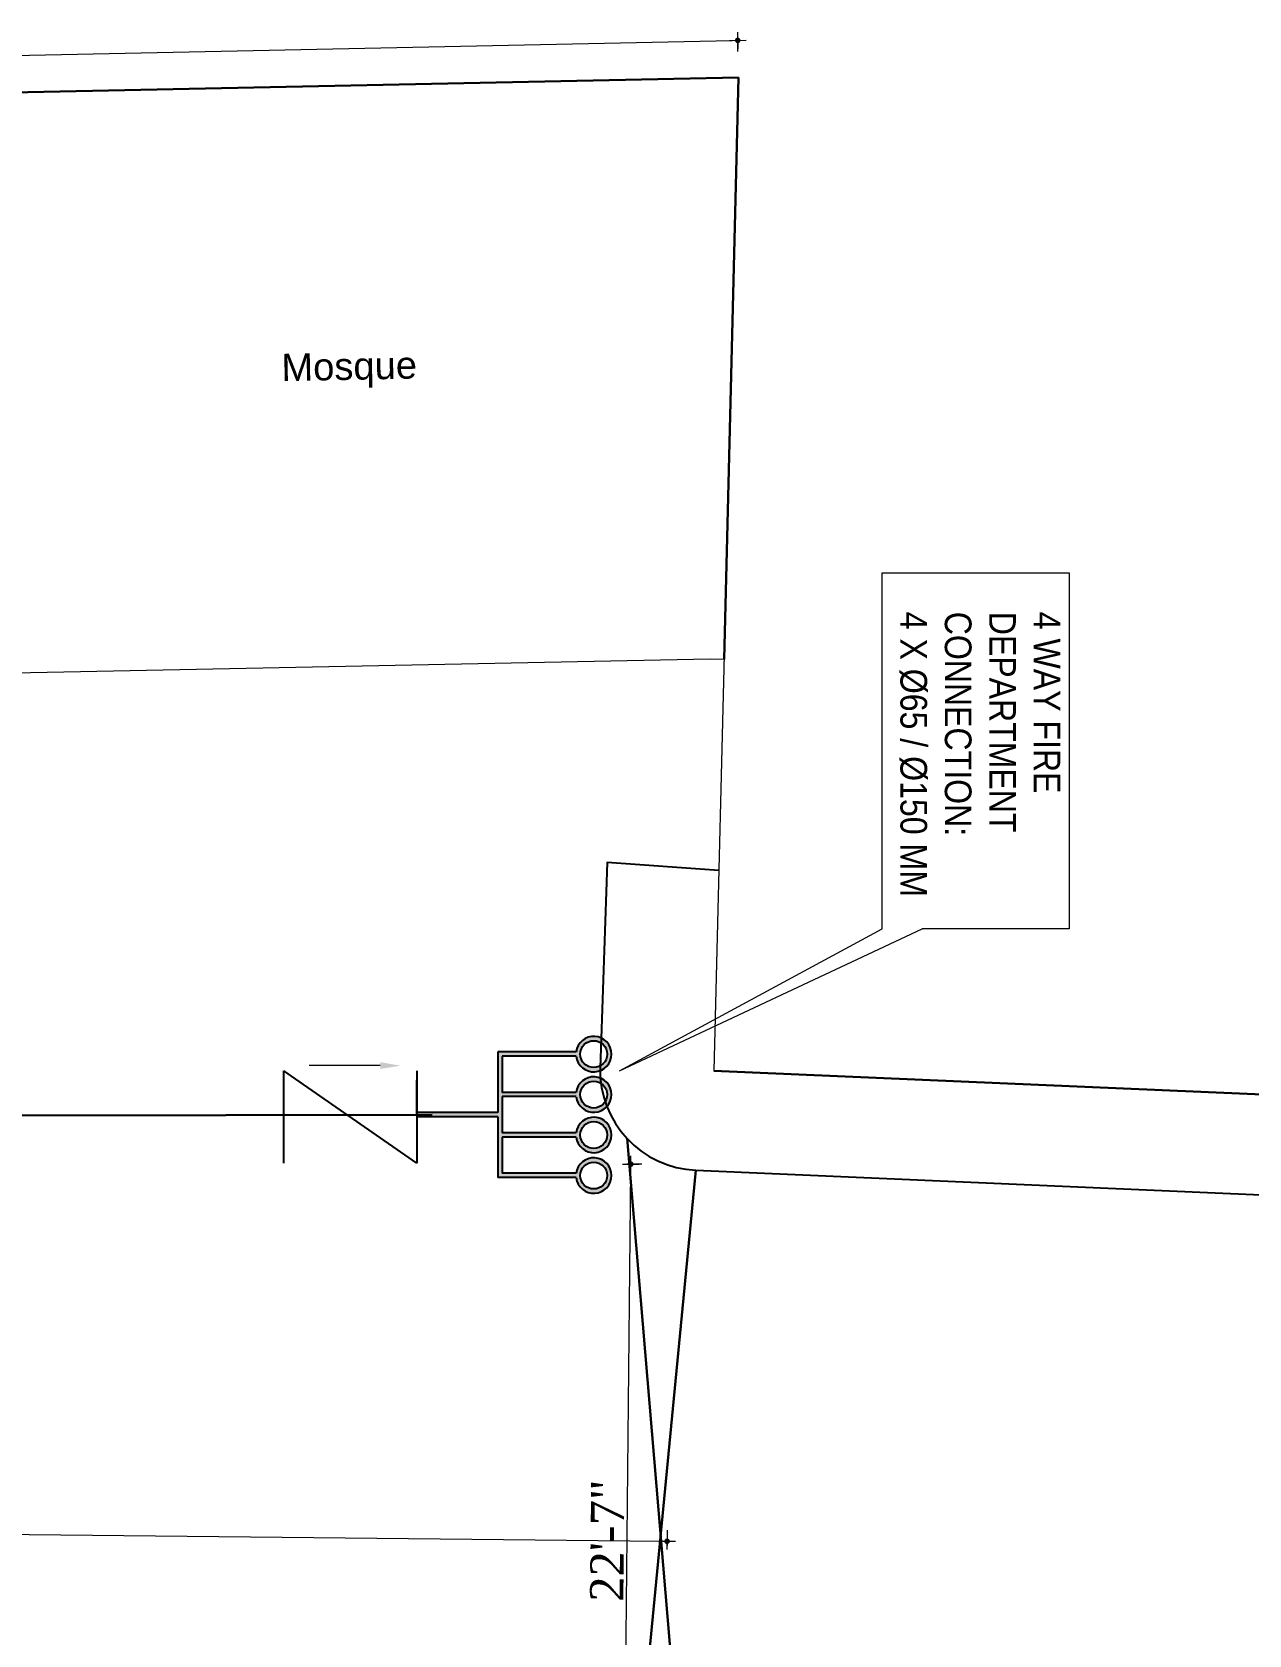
# Model space of a CAD drawing. Header units: inches. Extents: x -98933 to 1585249, y -3352739 to 192771.
# Drawn here: x 9408 to 9846, y 48938 to 49514 of the extents above; entities that cross this region are included whole.
import ezdxf

# ---------------------------------------------------------------- set-up
doc = ezdxf.new("R2010")
doc.units = ezdxf.units.IN
doc.header["$MEASUREMENT"] = 0
doc.header["$PDMODE"] = 35
doc.linetypes.add('CONTINOUS', pattern=[0])
doc.layers.get('0').update_dxf_attribs({"lineweight": 0})
doc.layers.get('Defpoints').update_dxf_attribs({"lineweight": 0})
for name, color, linetype in [('8', 7, 'Continuous'), ('A site line', 7, 'Continuous'), ('Sprinklar Branch Pipe..', 10, 'Continuous')]:
    doc.layers.add(name, color=color, linetype=linetype)
for name, color, linetype, lineweight in [('FF-SIAMESE CONNECTION', 1, 'Continuous', 25), ('FPS- FBC-2', 1, 'Continuous', 25), ('FPS- Non Ruturn Valve', 1, 'Continuous', 25), ('Layer1', 134, 'Continuous', 0), ('TEX', 7, 'Continuous', 0)]:
    doc.layers.add(name, color=color, linetype=linetype, lineweight=lineweight)
doc.styles.add('REG', font='times.ttf')
doc.styles.add('style1', font='arial.ttf')
doc.styles.add('ZIA', font='ARIALN.TTF', dxfattribs={"width": 1.05, "height": 10})
doc.dimstyles.new('Dim-Pres', dxfattribs={"dimtxt": 5.5, "dimasz": 2, "dimexe": 1.5, "dimexo": 1.5, "dimgap": 1, "dimtad": 3, "dimdec": 0, "dimzin": 3, "dimdsep": 46, "dimlunit": 4, "dimtxsty": 'REG', "dimblk": 'point', "dimcen": 2, "dimclrd": 256, "dimclre": 256, "dimclrt": 7, "dimadec": 0, "dimazin": 0, "dimtfac": 0.75, "dimtdec": 0, "dimtmove": 1, "dimatfit": 3, "dimldrblk": 'point', "dimfxl": 0, "dimtolj": 1, "dimtzin": 0, "dimlwd": -1, "dimlwe": -1, "dimarcsym": 1})

# ---------------------------------------------------------------- blocks, each defined once
blk = doc.blocks.new('FPS- FBC-2')
at = {"lineweight": -2, "true_color": 0xed1f24}
h = blk.add_hatch(color=240, dxfattribs=at)
h.dxf.hatch_style = 1
h.paths.add_polyline_path([(-4334.74, -11771.09), (-4339.69, -11771.09, 16.474806), (-4339.69, -11771.36), (-4335.01, -11771.36), (-4335.01, -11773.64), (-4339.69, -11773.64, 16.474806), (-4339.69, -11773.91), (-4335.01, -11773.91), (-4335.01, -11776.2), (-4339.69, -11776.2, 16.474806), (-4339.69, -11776.47), (-4335.01, -11776.47), (-4335.01, -11778.75), (-4339.69, -11778.75, 16.474806), (-4339.69, -11779.02), (-4334.74, -11779.02), (-4334.74, -11775.19), (-4329.62, -11775.19), (-4329.62, -11775.05), (-4329.62, -11774.92), (-4334.74, -11774.92)])
h.paths.add_polyline_path([(-4339.95, -11771.22, -1), (-4341.65, -11771.22, -1)], flags=16)
h.paths.add_polyline_path([(-4339.95, -11773.78, -1), (-4341.65, -11773.78, -1)], flags=16)
h.paths.add_polyline_path([(-4339.95, -11776.33, -1), (-4341.65, -11776.33, -1)], flags=16)
h.paths.add_polyline_path([(-4339.95, -11778.88, -1), (-4341.65, -11778.88, -1)], flags=16)
at = {"layer": 'FPS- FBC-2', "color": 1}
for p, q in [((-4339.69, -11771.09), (-4334.74, -11771.09)), ((-4334.74, -11774.92), (-4334.74, -11771.09)), ((-4339.69, -11771.36), (-4335.01, -11771.36)), ((-4335.01, -11773.64), (-4335.01, -11771.36)), ((-4329.62, -11777.12), (-4329.62, -11772.86)), ((-4339.69, -11773.64), (-4335.01, -11773.64)), ((-4339.69, -11773.91), (-4335.01, -11773.91)), ((-4335.01, -11776.2), (-4335.01, -11773.91)), ((-4334.74, -11774.92), (-4329.62, -11774.92)), ((-4334.74, -11775.19), (-4329.62, -11775.19)), ((-4334.74, -11779.02), (-4334.74, -11775.19)), ((-4329.62, -11775.05), (-4329.62, -11777.24)), ((-4339.69, -11776.2), (-4335.01, -11776.2)), ((-4339.69, -11776.47), (-4335.01, -11776.47)), ((-4335.01, -11778.75), (-4335.01, -11776.47)), ((-4339.69, -11778.75), (-4335.01, -11778.75)), ((-4339.69, -11779.02), (-4334.74, -11779.02))]:
    blk.add_line(p, q, dxfattribs=at)
for centre in [(-4340.8, -11771.22), (-4340.8, -11773.78), (-4340.8, -11776.33), (-4340.8, -11778.88)]:
    blk.add_circle(centre, 0.849, dxfattribs=at)
for centre in [(-4340.8, -11771.22), (-4340.8, -11773.78), (-4340.8, -11776.33), (-4340.8, -11778.88)]:
    blk.add_arc(centre, 1.12, 6.947, 353.053, dxfattribs=at)
blk = doc.blocks.new('dot')
at = {"color": 4}
for p, q in [((-1.5, 0), (1.5, 0)), ((0, 1.5), (0, -1.5))]:
    blk.add_line(p, q, dxfattribs=at)
at = {"color": 6, "const_width": 0.5}
blk.add_lwpolyline([(-0.25, 0, 1), (0.25, 0, 1)], format="xyb", close=True, dxfattribs=at)
blk = doc.blocks.new('point')
blk.add_blockref('dot', (0, 0))
blk = doc.blocks.new('*D480')
at = {"layer": 'Defpoints', "color": 0, "ltscale": 30, "transparency": 16777216}
for p in [(9662.34, 49511.15), (9662.62, 49497.81, -1.21), (7162.14, 49445.75, -1.21)]:
    blk.add_point(p, dxfattribs=at)
at = {"layer": 'Layer1', "ltscale": 30, "transparency": 16777216}
for p, q in [((9662.42, 49507.16), (9662.31, 49512.65)), ((7163.86, 49459.13), (9660.34, 49511.1)), ((7161.94, 49455.1), (7161.83, 49460.58))]:
    blk.add_line(p, q, dxfattribs=at)
at = {"layer": 'Layer1', "ltscale": 30, "transparency": 16777216, "xscale": 2, "yscale": 2, "zscale": 2}
for p, rotation in [((9662.34, 49511.15), 1.192759207115948), ((7161.86, 49459.08), 181.192759207116)]:
    blk.add_blockref('point', p, dxfattribs=dict(at, rotation=rotation))
at = {"layer": 'Layer1', "color": 7, "ltscale": 30, "transparency": 16777216, "insert": (8411.95, 49492.22), "char_height": 12, "attachment_point": 5, "rotation": 1.19276, "style": 'REG'}
blk.add_mtext('\\A1;208\'-5"', dxfattribs=at)
blk = doc.blocks.new('*D482')
at = {"layer": 'Defpoints', "color": 0, "ltscale": 30, "transparency": 16777216}
for p in [(9623.88, 49107.09), (9636.8, 49106.96, -1.19), (9634.05, 48836.12, -1.21)]:
    blk.add_point(p, dxfattribs=at)
at = {"layer": 'Layer1', "ltscale": 30, "transparency": 16777216}
for p, q in [((9621.15, 48838.25), (9623.86, 49105.09)), ((9627.86, 49107.05), (9622.38, 49107.11)), ((9625.11, 48836.21), (9619.63, 48836.27))]:
    blk.add_line(p, q, dxfattribs=at)
at = {"layer": 'Layer1', "ltscale": 30, "transparency": 16777216, "xscale": 2, "yscale": 2, "zscale": 2}
for p, rotation in [((9623.88, 49107.09), 89.41858643788558), ((9621.13, 48836.25), 269.4185864378856)]:
    blk.add_blockref('point', p, dxfattribs=dict(at, rotation=rotation))
at = {"layer": 'Layer1', "color": 7, "ltscale": 30, "transparency": 16777216, "insert": (9615.39, 48971.74), "char_height": 12, "attachment_point": 5, "rotation": 89.41859, "style": 'REG'}
blk.add_mtext('\\A1;22\'-7"', dxfattribs=at)
blk = doc.blocks.new('*D486')
at = {"layer": 'Defpoints', "color": 0, "ltscale": 30, "transparency": 16777216}
for p in [(8850.05, 49008.73, 24.31), (9637.22, 49000.43, -1.2), (9636.91, 48971.52)]:
    blk.add_point(p, dxfattribs=at)
at = {"layer": 'Layer1', "ltscale": 30, "transparency": 16777216}
for p, q in [((8849.78, 48982.62), (8849.73, 48978.33)), ((8851.75, 48979.8), (9634.91, 48971.54)), ((9243.33, 48975.67), (9157.47, 48956.73)), ((9636.96, 48975.52), (9636.9, 48970.02)), ((9157.47, 48956.73), (9114.51, 48957.18))]:
    blk.add_line(p, q, dxfattribs=at)
at = {"layer": 'Layer1', "ltscale": 30, "transparency": 16777216, "xscale": 2, "yscale": 2, "zscale": 2}
for p, rotation in [((8849.75, 48979.83), 179.3955055689934), ((9636.91, 48971.52), 359.3955055689934)]:
    blk.add_blockref('point', p, dxfattribs=dict(at, rotation=rotation))
at = {"layer": 'Layer1', "color": 7, "ltscale": 30, "transparency": 16777216, "insert": (9136.07, 48964.08), "char_height": 12, "attachment_point": 5, "rotation": 359.39551, "style": 'REG'}
blk.add_mtext('\\A1;65\'-7"', dxfattribs=at)
blk = doc.blocks.new('FPS- Non Ruturn Valve')
at = {"layer": 'FPS- Non Ruturn Valve', "color": 1, "ltscale": 2}
for p, q in [((-4341.32, -11946.47), (-4341.32, -11935.64)), ((-4325.74, -11946.47), (-4341.32, -11935.64)), ((-4325.74, -11935.64), (-4325.74, -11946.47))]:
    blk.add_line(p, q, dxfattribs=at)
at = {"layer": 'FPS- Non Ruturn Valve', "color": 7, "lineweight": 5}
blk.add_lwpolyline([(-4330.01, -11935.05), (-4338.35, -11935.05)], dxfattribs=at)
blk.add_solid([(-4330.01, -11934.65), (-4327.64, -11935.05), (-4330.01, -11935.44)], dxfattribs=at)

msp = doc.modelspace()

# ---------------------------------------------------------------- linework, layer by layer
at = {"color": 3, "lineweight": 5, "elevation": 12.31}
msp.add_lwpolyline([(9714.31, 49191.76), (9714.31, 49319.65), (9781.56, 49319.65), (9781.56, 49191.76), (9728.63, 49191.76)], dxfattribs=at)
at = {"layer": 'A site line', "color": 5, "lineweight": 30, "ltscale": 30}
msp.add_line((9653.78, 49140.68, -1.19), (10893.41, 49086.72, -1.19), dxfattribs=at)
at = {"layer": 'A site line', "color": 7, "ltscale": 30, "elevation": -1.19}
msp.add_lwpolyline([(9655.56, 49212.63), (9615.33, 49215.54), (9612.81, 49141.79, 0.409031), (9647.28, 49104.93), (10836.93, 49053.08)], format="xyb", dxfattribs=at)
at = {"layer": 'Layer1', "color": 5, "lineweight": 30, "ltscale": 30}
for p, q in [((9662.62, 49497.81, -2.42), (7162.14, 49445.75, -2.42)), ((9657.44, 49288.7, -2.42), (9662.62, 49497.81, -2.42)), ((9622.51, 49116.31, -1.19), (9646.24, 48836.12, -1.21)), ((9647.28, 49104.93, -1.19), (9621.45, 48836.63, -1.21))]:
    msp.add_line(p, q, dxfattribs=at)
at = {"layer": 'Layer1', "ltscale": 30}
for p, q in [((8871.01, 49273.18, -2.42), (9652.44, 49288.82, -2.42)), ((9652.44, 49288.82, -2.42), (9657.44, 49288.7, -2.42))]:
    msp.add_line(p, q, dxfattribs=at)
at = {"layer": 'Layer1', "color": 1, "ltscale": 30, "elevation": -1.21}
msp.add_lwpolyline([(7162.14, 49445.75), (9662.62, 49497.81), (9653.78, 49140.68)], dxfattribs=at)
at = {"layer": 'Layer1', "color": 1, "lineweight": 30, "ltscale": 30, "elevation": 0.7}
msp.add_lwpolyline([(8884.38, 49123.73), (9552.38, 49124.87)], dxfattribs=at)
at = {"layer": 'Sprinklar Branch Pipe..', "color": 3, "linetype": 'CONTINOUS', "lineweight": 5, "ltscale": 10000}
for q in [(9714.31, 49191.76, 12.31), (9728.63, 49191.76, 12.31)]:
    msp.add_line((9619.83, 49140.63, 2.32), q, dxfattribs=at)

# ---------------------------------------------------------------- block references
at = {"layer": '8', "color": 7, "lineweight": -3, "xscale": 5.69692883870448, "yscale": 5.696928840443434, "zscale": 5.696928842756453, "rotation": 180}
msp.add_blockref('FPS- FBC-2', (-15118.69, -17956.79, 0.7), dxfattribs=at)
at = {"layer": '8', "color": 7, "lineweight": -3, "xscale": 3.071505340834847, "yscale": 3.071505341777083, "zscale": 3.071505343021791}
msp.add_blockref('FPS- Non Ruturn Valve', (22833.39, 85801.09, 0.7), dxfattribs=at)

# ---------------------------------------------------------------- texts
at = {"layer": 'FF-SIAMESE CONNECTION', "color": 3, "insert": (9778.37, 49305.72, 12.31), "char_height": 9.5852, "width": 122.5994, "attachment_point": 1, "rotation": 270, "style": 'ZIA'}
msp.add_mtext('4 WAY FIRE DEPARTMENT CONNECTION:\\P4 X Ø65 / Ø150 MM', dxfattribs=at)
at = {"layer": 'TEX', "lineweight": 0, "ltscale": 30, "insert": (9498.07, 49398.42), "char_height": 9.816, "width": 99.907, "attachment_point": 1, "rotation": 1.14887, "style": 'style1'}
msp.add_mtext('Mosque', dxfattribs=at)

# ---------------------------------------------------------------- dimensions: what is measured, and where the dimension line sits
at = {"layer": 'Layer1', "ltscale": 30}
for p1, p2, distance, picture, middle in [((7162.14, 49445.75, -1.21), (9662.62, 49497.81, -1.21), 13.34, '*D480', (8411.95, 49492.22)), ((9634.05, 48836.12, -1.21), (9636.8, 49106.96, -1.19), 12.92, '*D482', (9615.39, 48971.74))]:
    dim = msp.add_aligned_dim(p1=p1, p2=p2, distance=distance, dimstyle='Dim-Pres', override={"dimtxt": 12, "dimfxl": 4, "dimfxlon": 1}, dxfattribs=at)
    dim.commit()
    dim.dimension.update_dxf_attribs({"geometry": picture, "text_midpoint": middle})
dim = msp.add_linear_dim(base=(9636.91, 48971.52), p1=(8850.05, 49008.73, 24.31), p2=(9637.22, 49000.43, -1.2), angle=359.39551, dimstyle='Dim-Pres', override={"dimtxt": 12, "dimfxl": 4, "dimfxlon": 1}, dxfattribs=at)
dim.commit()
dim.dimension.update_dxf_attribs({"geometry": '*D486', "text_midpoint": (9156.47, 48956.74), "dimtype": 161})

doc.saveas('drawing.dxf')
